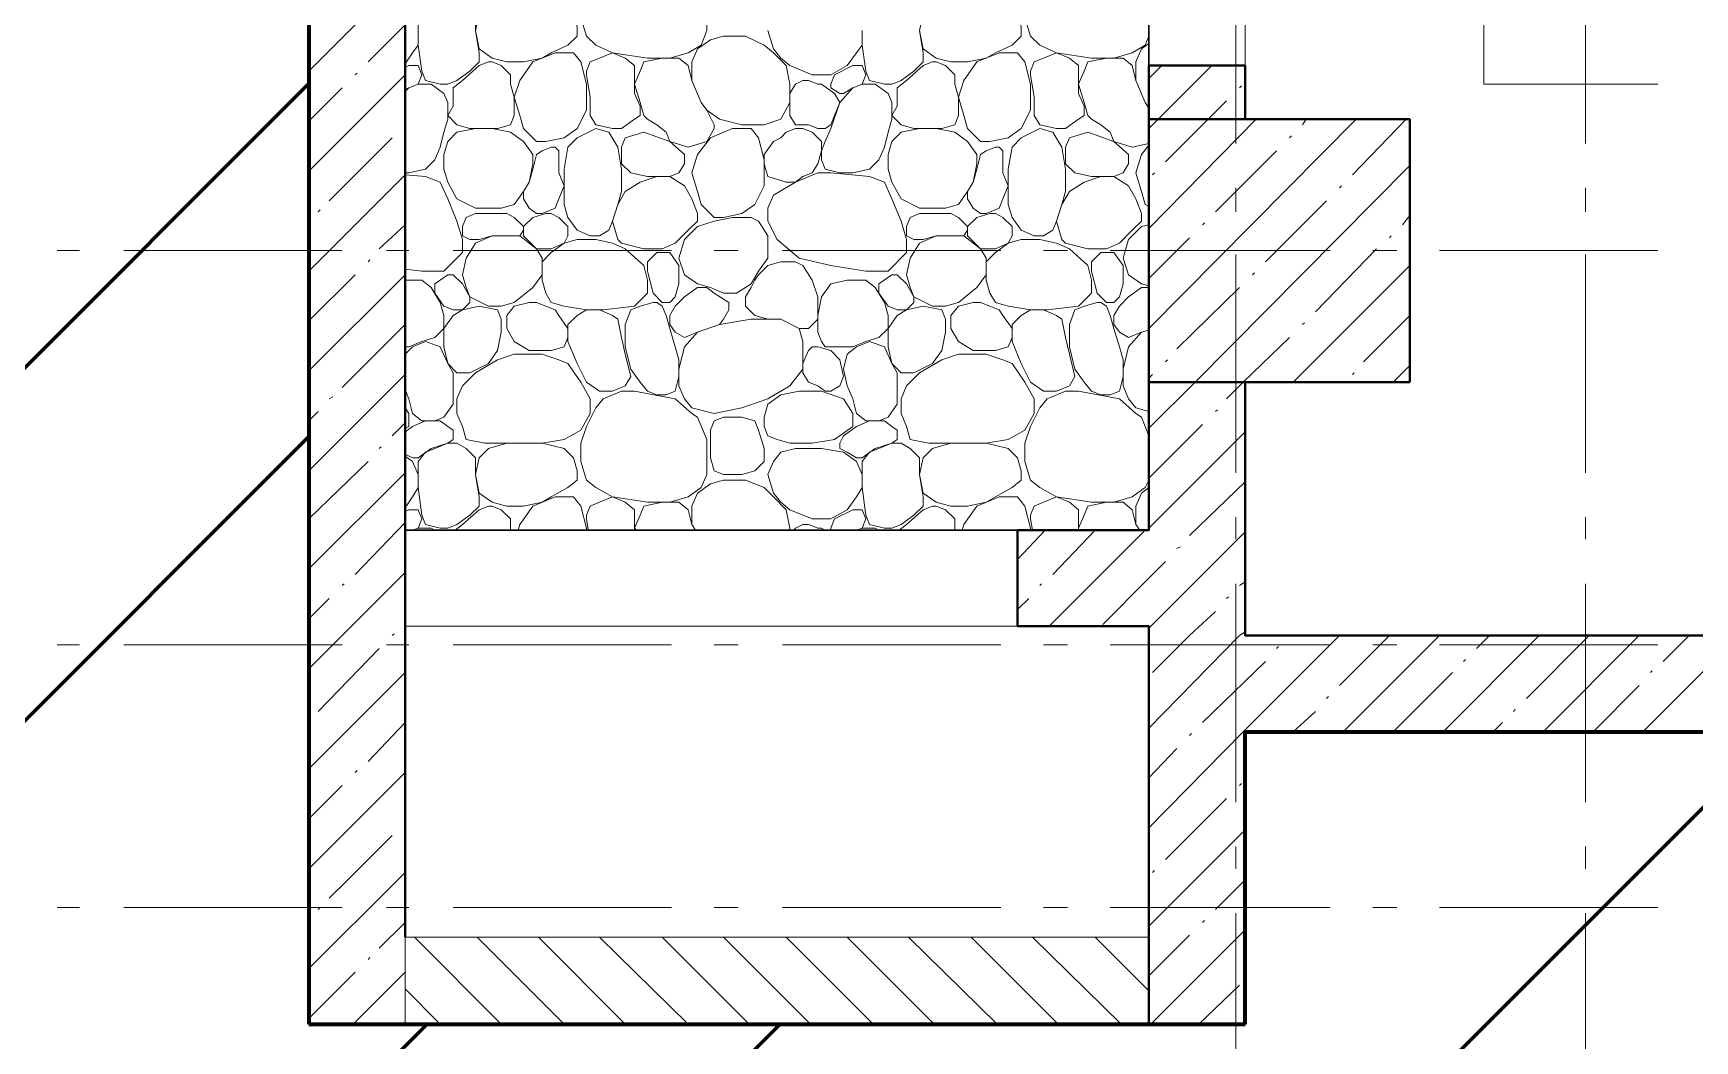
# Model space of a CAD drawing. Header units: millimetres. Extents: x -213911 to 415037, y -3642 to 107391.
# Drawn here: x -167266 to -163462, y 15448 to 17755 of the extents above; entities that cross this region are included whole.
import ezdxf

# ---------------------------------------------------------------- set-up
doc = ezdxf.new("R2010")
doc.units = ezdxf.units.MM
for name, color, linetype, lineweight in [('9.1 Стен подвал шпак', 160, 'Continuous', 90), ('9.3 клининг подвал', 190, 'Continuous', 60), ('Оси', 7, 'Continuous', 9)]:
    doc.layers.add(name, color=color, linetype=linetype, lineweight=lineweight)

msp = doc.modelspace()

# ---------------------------------------------------------------- hatches: boundary and pattern name
at = {"layer": '9.3 клининг подвал'}
h = msp.add_hatch(dxfattribs=at)
h.set_pattern_fill('ANSI32', color=256, scale=180)
h.paths.add_polyline_path([(-155078.4, 16155.4), (-164491.5, 16155.4), (-164491.5, 15486), (-166635.1, 15486), (-166635.1, 20239.2), (-167965.3, 20239.2), (-167965.3, 15752.9), (-167967.8, 15486), (-168333.9, 15486), (-170206.4, 15486), (-170206.4, 15956.3), (-178323.2, 15956.3), (-178323.2, 20239.2), (-180123.7, 20239.2), (-180123.7, 19036.1), (-180475.3, 19036.1), (-180475.3, 16155.4), (-205291.8, 16155.4), (-205291.8, 16655.3), (-206511.8, 16655.3), (-206511.8, 16155.4), (-206791.4, 16155.4), (-206791.4, 13151.8), (-168384.7, 13151.8), (-155078.4, 13151.8)])

# ---------------------------------------------------------------- linework, layer by layer
at = {"lineweight": 40}
for points in [[(-166414.8, 15685.1), (-166414.8, 15816.5), (-166414.8, 19315.7), (-164711.8, 19315.7), (-164491.5, 19315.7), (-164491.5, 20239.2), (-164491.5, 20459.5), (-164491.5, 21959.2), (-164711.8, 21959.2), (-164711.8, 20459.5), (-168113.6, 20459.5), (-168113.6, 26831), (-168333.9, 26831), (-168333.9, 20239.2), (-168333.9, 16456.2), (-168333.9, 15604.7)], [(-168333.9, 15486), (-168113.6, 15486), (-167914.5, 15486), (-167914.5, 15706.3), (-168113.6, 15706.3), (-168113.6, 16456.2), (-168113.6, 20239.2), (-166635.1, 20239.2), (-166635.1, 19536), (-166635.1, 15816.5), (-166635.1, 15486), (-166414.8, 15486)], [(-160962.7, 16274), (-160962.7, 16375.7), (-164491.5, 16375.7), (-164491.5, 16956), (-164711.8, 16956), (-164711.8, 16617.1), (-165012.6, 16617.1), (-165012.6, 16396.8), (-164711.8, 16396.8), (-164711.8, 16375.7), (-164711.8, 16155.4), (-164711.8, 15486), (-164491.5, 15486), (-164491.5, 16155.4), (-160962.7, 16155.4)]]:
    msp.add_lwpolyline(points, dxfattribs=at)
at = {"lineweight": 30}
msp.add_lwpolyline([(-166414.8, 16617.1), (-164711.8, 16617.1), (-164711.8, 19315.7), (-166414.8, 19315.7)], close=True, dxfattribs=at)
at = {"lineweight": 40}
for points in [[(-164711.8, 17680.5), (-164711.8, 17557.6), (-164491.5, 17557.6), (-164491.5, 17680.5)], [(-164114.5, 16956), (-164114.5, 17557.6), (-164711.8, 17557.6), (-164711.8, 16956)]]:
    msp.add_lwpolyline(points, close=True, dxfattribs=at)
at = {"layer": '9.1 Стен подвал шпак'}
msp.add_lwpolyline([(-178323.2, 15956.3), (-170206.4, 15956.3), (-170206.4, 15486), (-168333.9, 15486), (-167967.8, 15486), (-167965.3, 15752.9), (-167965.3, 20239.2), (-166635.1, 20239.2), (-166635.1, 15486), (-164491.5, 15486), (-164491.5, 16155.4), (-155078.4, 16155.4), (-155078.4, 13151.8), (-168384.7, 13151.8), (-206791.4, 13151.8)], dxfattribs=at)
at = {"layer": 'Оси', "lineweight": 9}
for points in [[(-164711.8, 18379.5), (-164491.5, 18379.5), (-164491.5, 17680.5), (-164711.8, 17680.5)], [(-164512.7, 17502.5), (-164512.7, 18002.4)], [(-163712.1, 17502.5), (-163712.1, 18002.4)], [(-164711.8, 17748.2), (-164720.3, 17727.1), (-164750, 17710.1), (-164792.3, 17697.4), (-164843.2, 17697.4), (-164923.7, 17710.1), (-164961.8, 17727.1), (-164983, 17748.2), (-164995.7, 17790.6), (-164995.7, 17828.7), (-164983, 17871.1), (-164961.8, 17913.5), (-164944.8, 17930.4), (-164902.5, 17951.6), (-164872.8, 17951.6), (-164779.6, 17930.4), (-164741.5, 17900.8), (-164728.8, 17892.3), (-164711.8, 17849.9)], [(-163945.1, 17951.6), (-163945.1, 17638.1), (-163546.8, 17638.1)], [(-166635.1, 17667.8), (-166414.8, 17888)], [(-166101.4, 17828.7), (-166050.5, 17820.3), (-166029.3, 17799.1), (-166020.9, 17769.4), (-166020.9, 17748.2), (-166042, 17727.1), (-166080.2, 17710.1), (-166101.4, 17697.4), (-166143.7, 17688.9), (-166181.8, 17688.9), (-166215.7, 17697.4), (-166245.4, 17718.6), (-166253.9, 17761), (-166245.4, 17799.1), (-166224.2, 17820.3), (-166181.8, 17828.7), (-166122.5, 17828.7)], [(-165084.6, 17828.7), (-165033.8, 17820.3), (-165012.6, 17799.1), (-165004.1, 17769.4), (-165004.1, 17748.2), (-165025.3, 17727.1), (-165063.4, 17710.1), (-165084.6, 17697.4), (-165127, 17688.9), (-165165.1, 17688.9), (-165199, 17697.4), (-165228.7, 17718.6), (-165237.1, 17761), (-165228.7, 17799.1), (-165207.5, 17820.3), (-165165.1, 17828.7), (-165105.8, 17828.7)], [(-166499.6, 17688.9), (-166414.8, 17773.7)], [(-165584.5, 17761), (-165571.8, 17718.6), (-165554.9, 17697.4), (-165533.7, 17680.5), (-165482.8, 17659.3), (-165440.5, 17659.3), (-165402.4, 17680.5), (-165381.2, 17710.1), (-165368.5, 17727.1), (-165360, 17667.8), (-165351.5, 17646.6), (-165317.6, 17638.1), (-165300.7, 17638.1), (-165279.5, 17646.6), (-165249.8, 17667.8), (-165228.7, 17688.9), (-165228.7, 17697.4), (-165228.7, 17710.1), (-165237.1, 17761)], [(-165368.5, 17727.1), (-165368.5, 17761)], [(-164711.8, 17731.3), (-164728.8, 17718.6), (-164741.5, 17688.9), (-164741.5, 17646.6), (-164720.3, 17595.7), (-164711.8, 17583)], [(-166414.8, 17684.7), (-166397.9, 17710.1), (-166385.2, 17727.1)], [(-165758.2, 17646.6), (-165766.7, 17680.5), (-165787.9, 17697.4), (-165826, 17697.4), (-165868.4, 17688.9), (-165876.8, 17667.8), (-165889.5, 17638.1), (-165876.8, 17595.7), (-165868.4, 17566.1), (-165859.9, 17557.6), (-165838.7, 17544.9), (-165817.5, 17528), (-165809, 17506.8), (-165766.7, 17494.1), (-165724.3, 17506.8), (-165707.4, 17536.4), (-165707.4, 17544.9), (-165724.3, 17578.8)], [(-164741.5, 17646.6), (-164750, 17680.5), (-164771.1, 17697.4), (-164809.3, 17697.4), (-164851.6, 17688.9), (-164860.1, 17667.8), (-164872.8, 17638.1), (-164860.1, 17595.7), (-164851.6, 17566.1), (-164843.2, 17557.6), (-164822, 17544.9), (-164800.8, 17528), (-164792.3, 17506.8), (-164750, 17494.1), (-164711.8, 17502.5)], [(-166635.1, 17439), (-166414.8, 17659.3)], [(-166529.2, 17659.3), (-166525, 17663.5)], [(-166414.8, 17676.2), (-166406.4, 17680.5), (-166385.2, 17680.5), (-166376.7, 17659.3), (-166385.2, 17638.1), (-166406.4, 17629.6), (-166414.8, 17625.4)], [(-164711.8, 17536.4), (-164690.7, 17557.6), (-164567.8, 17680.5)], [(-164711.8, 17650.8), (-164682.2, 17680.5)], [(-166635.1, 17553.4), (-166558.9, 17629.6)], [(-166414.8, 17434.8), (-166406.4, 17434.8), (-166368.2, 17443.2), (-166347.1, 17464.4), (-166334.4, 17494.1), (-166325.9, 17528), (-166317.4, 17557.6), (-166317.4, 17595.7), (-166325.9, 17616.9), (-166355.5, 17638.1), (-166385.2, 17638.1), (-166406.4, 17629.6), (-166414.8, 17621.2)], [(-164504.3, 17629.6), (-164500, 17633.9)], [(-164673.7, 17460.2), (-164576.3, 17557.6), (-164533.9, 17600)], [(-166414.8, 17544.9), (-166414.8, 17544.9)], [(-165605.7, 17544.9), (-165643.8, 17544.9)], [(-164711.8, 17307.7), (-164466.1, 17557.6)], [(-164711.8, 17078.9), (-164237.4, 17557.6)], [(-164360.2, 17544.9), (-164351.7, 17557.6)], [(-164245.8, 17430.5), (-164123, 17557.6)], [(-166588.5, 17371.2), (-166444.5, 17515.2)], [(-166131, 17413.6), (-166143.7, 17392.4), (-166164.9, 17362.7), (-166194.6, 17354.3), (-166253.9, 17354.3), (-166296.2, 17375.4), (-166317.4, 17413.6), (-166325.9, 17443.2), (-166325.9, 17477.1), (-166317.4, 17506.8), (-166296.2, 17528), (-166253.9, 17536.4), (-166215.7, 17536.4), (-166173.4, 17528), (-166143.7, 17506.8), (-166122.5, 17477.1), (-166122.5, 17455.9), (-166131, 17413.6), (-166122.5, 17443.2), (-166114.1, 17477.1), (-166101.4, 17485.6), (-166080.2, 17494.1), (-166071.7, 17494.1), (-166063.2, 17485.6), (-166063.2, 17434.8), (-166050.5, 17405.1), (-166063.2, 17375.4), (-166071.7, 17354.3), (-166101.4, 17341.6), (-166114.1, 17341.6), (-166131, 17354.3), (-166143.7, 17375.4), (-166143.7, 17392.4)], [(-165940.4, 17324.6), (-165948.8, 17303.4), (-165970, 17290.7), (-165991.2, 17290.7), (-166020.9, 17303.4), (-166042, 17333.1), (-166050.5, 17362.7), (-166050.5, 17392.4), (-166050.5, 17443.2), (-166042, 17494.1), (-166020.9, 17515.2), (-165978.5, 17536.4), (-165948.8, 17528), (-165927.7, 17494.1), (-165919.2, 17443.2), (-165919.2, 17392.4), (-165927.7, 17362.7)], [(-165114.3, 17413.6), (-165127, 17392.4), (-165148.2, 17362.7), (-165177.8, 17354.3), (-165237.1, 17354.3), (-165279.5, 17375.4), (-165300.7, 17413.6), (-165309.2, 17443.2), (-165309.2, 17477.1), (-165300.7, 17506.8), (-165279.5, 17528), (-165237.1, 17536.4), (-165199, 17536.4), (-165156.6, 17528), (-165127, 17506.8), (-165105.8, 17477.1), (-165105.8, 17455.9), (-165114.3, 17413.6), (-165105.8, 17443.2), (-165097.3, 17477.1), (-165084.6, 17485.6), (-165063.4, 17494.1), (-165055, 17494.1), (-165046.5, 17485.6), (-165046.5, 17434.8), (-165033.8, 17405.1), (-165046.5, 17375.4), (-165055, 17354.3), (-165084.6, 17341.6), (-165097.3, 17341.6), (-165114.3, 17354.3), (-165127, 17375.4), (-165127, 17392.4)], [(-164923.7, 17324.6), (-164932.1, 17303.4), (-164953.3, 17290.7), (-164974.5, 17290.7), (-165004.1, 17303.4), (-165025.3, 17333.1), (-165033.8, 17362.7), (-165033.8, 17392.4), (-165033.8, 17443.2), (-165025.3, 17494.1), (-165004.1, 17515.2), (-164961.8, 17536.4), (-164932.1, 17528), (-164910.9, 17494.1), (-164902.5, 17443.2), (-164902.5, 17392.4), (-164910.9, 17362.7)], [(-164389.9, 17515.2), (-164385.6, 17519.5)], [(-164711.8, 17358.5), (-164720.3, 17362.7), (-164728.8, 17392.4), (-164741.5, 17434.8), (-164728.8, 17477.1), (-164711.8, 17498.3)], [(-164559.3, 17345.8), (-164419.5, 17485.6)], [(-166635.1, 17210.2), (-166414.8, 17430.5)], [(-166414.8, 17214.5), (-166376.7, 17210.2), (-166325.9, 17210.2), (-166283.5, 17252.6), (-166283.5, 17282.2), (-166296.2, 17324.6), (-166317.4, 17375.4), (-166334.4, 17413.6), (-166368.2, 17426.3), (-166414.8, 17430.5)], [(-165919.2, 17273.8), (-165927.7, 17282.2), (-165940.4, 17324.6), (-165927.7, 17362.7), (-165910.7, 17392.4), (-165876.8, 17413.6), (-165838.7, 17426.3), (-165809, 17426.3), (-165775.2, 17405.1), (-165758.2, 17375.4), (-165745.5, 17341.6), (-165745.5, 17324.6), (-165766.7, 17303.4), (-165796.3, 17273.8), (-165826, 17261.1), (-165868.4, 17261.1), (-165919.2, 17273.8), (-165868.4, 17261.1)], [(-164902.5, 17273.8), (-164910.9, 17282.2), (-164923.7, 17324.6), (-164910.9, 17362.7), (-164894, 17392.4), (-164860.1, 17413.6), (-164822, 17426.3), (-164792.3, 17426.3), (-164758.4, 17405.1), (-164741.5, 17375.4), (-164728.8, 17341.6), (-164728.8, 17324.6), (-164750, 17303.4), (-164779.6, 17273.8), (-164809.3, 17261.1), (-164851.6, 17261.1), (-164902.5, 17273.8), (-164851.6, 17261.1)], [(-164711.8, 16850.1), (-164605.9, 16956), (-164114.5, 17451.7)], [(-164703.4, 17430.5), (-164699.1, 17434.8)], [(-164512.7, 17345.8), (-164512.7, 17400.9)], [(-164275.5, 17400.9), (-164271.3, 17405.1)], [(-163712.1, 17345.8), (-163712.1, 17400.9)], [(-166614, 17345.8), (-166609.7, 17350)], [(-164444.9, 17231.4), (-164305.1, 17371.2)], [(-166474.2, 17261.1), (-166414.8, 17316.1)], [(-166143.7, 17311.9), (-166164.9, 17333.1), (-166181.8, 17341.6), (-166224.2, 17341.6), (-166253.9, 17341.6), (-166275, 17333.1), (-166283.5, 17311.9), (-166283.5, 17290.7), (-166266.6, 17282.2), (-166245.4, 17282.2), (-166215.7, 17290.7), (-166152.2, 17290.7), (-166143.7, 17303.4)], [(-165127, 17311.9), (-165148.2, 17333.1), (-165165.1, 17341.6), (-165207.5, 17341.6), (-165237.1, 17341.6), (-165258.3, 17333.1), (-165266.8, 17311.9), (-165266.8, 17290.7), (-165249.8, 17282.2), (-165228.7, 17282.2), (-165199, 17290.7), (-165135.5, 17290.7), (-165127, 17303.4)], [(-164711.8, 17316.1), (-164728.8, 17311.9), (-164758.4, 17282.2), (-164771.1, 17239.9), (-164758.4, 17201.8), (-164728.8, 17180.6), (-164711.8, 17176.3)], [(-164589, 17316.1), (-164584.7, 17320.4)], [(-164131.5, 17316.1), (-164114.5, 17337.3)], [(-164711.8, 17193.3), (-164618.6, 17286.5)], [(-164161.1, 17286.5), (-164156.9, 17290.7)], [(-167211.3, 17256.8), (-167160.4, 17256.8)], [(-167058.8, 17256.8), (-166558.9, 17256.8)], [(-166499.6, 17231.4), (-166495.3, 17235.6)], [(-166457.2, 17256.8), (-166406.4, 17256.8)], [(-166304.7, 17256.8), (-165804.8, 17256.8)], [(-165707.4, 17256.8), (-165652.3, 17256.8)], [(-165550.6, 17256.8), (-165050.7, 17256.8)], [(-164953.3, 17256.8), (-164898.2, 17256.8)], [(-164800.8, 17256.8), (-164296.7, 17256.8)], [(-164512.7, 16748.5), (-164512.7, 17248.4)], [(-164330.6, 17117), (-164190.8, 17261.1)], [(-164199.2, 17256.8), (-164144.2, 17256.8)], [(-164046.7, 17256.8), (-163546.8, 17256.8)], [(-163712.1, 16748.5), (-163712.1, 17248.4)], [(-166635.1, 16981.5), (-166414.8, 17201.8)], [(-166635.1, 17095.8), (-166529.2, 17201.8)], [(-165470.1, 17087.4), (-165470.1, 17121.3), (-165470.1, 17150.9), (-165482.8, 17189), (-165504, 17222.9), (-165521, 17231.4), (-165554.9, 17231.4), (-165584.5, 17222.9), (-165605.7, 17201.8), (-165614.2, 17189), (-165622.6, 17172.1), (-165635.4, 17150.9), (-165635.4, 17129.7), (-165614.2, 17108.6), (-165584.5, 17100.1)], [(-164474.6, 17201.8), (-164470.4, 17206)], [(-164381.4, 16956), (-164114.5, 17222.9)], [(-166414.8, 17189), (-166376.7, 17189), (-166355.5, 17172.1), (-166334.4, 17138.2), (-166325.9, 17108.6), (-166325.9, 17078.9), (-166347.1, 17057.7), (-166376.7, 17049.2), (-166406.4, 17036.5), (-166414.8, 17036.5)], [(-165512.5, 17078.9), (-165554.9, 17100.1), (-165622.6, 17100.1), (-165694.7, 17087.4), (-165686.2, 17100.1), (-165673.5, 17121.3), (-165673.5, 17138.2), (-165707.4, 17159.4), (-165724.3, 17172.1), (-165745.5, 17172.1), (-165775.2, 17150.9), (-165796.3, 17129.7), (-165809, 17108.6), (-165809, 17087.4), (-165796.3, 17070.4), (-165775.2, 17057.7), (-165745.5, 17070.4), (-165694.7, 17087.4)], [(-164711.8, 17172.1), (-164728.8, 17172.1), (-164758.4, 17150.9), (-164779.6, 17129.7), (-164792.3, 17108.6), (-164792.3, 17087.4), (-164779.6, 17070.4), (-164758.4, 17057.7), (-164728.8, 17070.4), (-164711.8, 17074.7)], [(-164648.3, 17032.3), (-164504.3, 17172.1)], [(-166558.9, 16943.3), (-166414.8, 17087.4)], [(-165470.1, 17100.1), (-165491.3, 17078.9), (-165512.5, 17078.9), (-165504, 17049.2), (-165504, 16985.7), (-165533.7, 16947.6), (-165584.5, 16917.9), (-165643.8, 16896.7), (-165707.4, 16884), (-165758.2, 16896.7), (-165775.2, 16917.9), (-165787.9, 16947.6), (-165787.9, 16985.7), (-165775.2, 17036.5), (-165745.5, 17070.4)], [(-164360.2, 17087.4), (-164356, 17091.6)], [(-164220.4, 17002.6), (-164114.5, 17108.6)], [(-166414.8, 17019.6), (-166397.9, 17036.5), (-166368.2, 17049.2), (-166334.4, 17036.5), (-166317.4, 16998.4), (-166304.7, 16977.2), (-166304.7, 16947.6), (-166304.7, 16905.2), (-166325.9, 16875.6), (-166347.1, 16867.1), (-166376.7, 16867.1), (-166397.9, 16884), (-166406.4, 16917.9), (-166414.8, 16939.1)], [(-165910.7, 17036.5), (-165910.7, 17078.9)], [(-164894, 17036.5), (-164894, 17078.9)], [(-164711.8, 16888.3), (-164741.5, 16896.7), (-164758.4, 16917.9), (-164771.1, 16947.6), (-164771.1, 16985.7), (-164758.4, 17036.5), (-164728.8, 17070.4)], [(-164533.9, 16917.9), (-164495.8, 16956), (-164389.9, 17057.7)], [(-164673.7, 17002.6), (-164669.5, 17006.9)], [(-166635.1, 16752.7), (-166414.8, 16973)], [(-164711.8, 16964.5), (-164703.4, 16973)], [(-164245.8, 16973), (-164241.6, 16977.2)], [(-164152.6, 16956), (-164114.5, 16994.2)], [(-164711.8, 16731.5), (-164720.3, 16714.6), (-164750, 16693.4), (-164792.3, 16680.7), (-164843.2, 16680.7), (-164923.7, 16693.4), (-164961.8, 16714.6), (-164983, 16731.5), (-164995.7, 16773.9), (-164995.7, 16816.2), (-164983, 16854.4), (-164961.8, 16896.7), (-164944.8, 16917.9), (-164902.5, 16934.9), (-164872.8, 16934.9), (-164779.6, 16917.9), (-164741.5, 16884), (-164728.8, 16875.6), (-164711.8, 16833.2)], [(-166588.5, 16917.9), (-166580.1, 16922.2)], [(-166414.8, 16896.7), (-166406.4, 16884), (-166406.4, 16854.4), (-166414.8, 16850.1)], [(-164559.3, 16888.3), (-164555.1, 16892.5)], [(-166635.1, 16867.1), (-166614, 16888.3)], [(-166444.5, 16833.2), (-166414.8, 16862.8)], [(-166414.8, 16790.8), (-166397.9, 16782.4), (-166385.2, 16782.4), (-166355.5, 16803.5), (-166317.4, 16816.2), (-166304.7, 16824.7), (-166304.7, 16845.9), (-166317.4, 16854.4), (-166334.4, 16867.1), (-166368.2, 16867.1), (-166397.9, 16854.4), (-166414.8, 16841.7)], [(-164711.8, 16735.8), (-164589, 16858.6)], [(-166101.4, 16816.2), (-166050.5, 16803.5), (-166029.3, 16782.4), (-166020.9, 16752.7), (-166020.9, 16731.5), (-166042, 16714.6), (-166080.2, 16693.4), (-166101.4, 16680.7), (-166143.7, 16672.2), (-166181.8, 16672.2), (-166215.7, 16680.7), (-166245.4, 16701.9), (-166253.9, 16744.2), (-166245.4, 16782.4), (-166224.2, 16803.5), (-166181.8, 16816.2), (-166122.5, 16816.2)], [(-165084.6, 16816.2), (-165033.8, 16803.5), (-165012.6, 16782.4), (-165004.1, 16752.7), (-165004.1, 16731.5), (-165025.3, 16714.6), (-165063.4, 16693.4), (-165084.6, 16680.7), (-165127, 16672.2), (-165165.1, 16672.2), (-165199, 16680.7), (-165228.7, 16701.9), (-165237.1, 16744.2), (-165228.7, 16782.4), (-165207.5, 16803.5), (-165165.1, 16816.2), (-165105.8, 16816.2)], [(-164711.8, 16621.4), (-164491.5, 16841.7)], [(-166474.2, 16803.5), (-166469.9, 16807.8)], [(-166385.2, 16744.2), (-166397.9, 16773.9), (-166414.8, 16786.6)], [(-166635.1, 16642.6), (-166499.6, 16773.9)], [(-166635.1, 16528.2), (-166414.8, 16748.5)], [(-165368.5, 16714.6), (-165368.5, 16744.2)], [(-166414.8, 16668), (-166397.9, 16693.4), (-166385.2, 16714.6)], [(-165533.7, 16617.1), (-165533.7, 16621.4), (-165542.2, 16663.7), (-165571.8, 16693.4), (-165593, 16714.6), (-165635.4, 16731.5), (-165686.2, 16731.5), (-165715.8, 16723), (-165745.5, 16701.9), (-165758.2, 16672.2), (-165758.2, 16629.8), (-165749.7, 16617.1)], [(-164711.8, 16714.6), (-164728.8, 16701.9), (-164741.5, 16672.2), (-164741.5, 16629.8), (-164733, 16617.1)], [(-164618.6, 16604.4), (-164491.5, 16727.3)], [(-166347.1, 16617.1), (-166355.5, 16621.4), (-166385.2, 16621.4), (-166397.9, 16617.1), (-166385.2, 16621.4), (-166376.7, 16642.6), (-166385.2, 16663.7), (-166406.4, 16663.7), (-166414.8, 16659.5)], [(-166173.4, 16617.1), (-166173.4, 16621.4), (-166173.4, 16642.6), (-166194.6, 16663.7), (-166215.7, 16672.2), (-166224.2, 16672.2), (-166245.4, 16663.7), (-166283.5, 16629.8), (-166300.5, 16617.1)], [(-166156.4, 16617.1), (-166152.2, 16629.8), (-166122.5, 16672.2), (-166071.7, 16693.4), (-166029.3, 16693.4), (-166012.4, 16672.2), (-165999.7, 16621.4), (-165999.7, 16617.1)], [(-165995.4, 16617.1), (-165999.7, 16642.6), (-165999.7, 16651), (-165991.2, 16672.2), (-165970, 16680.7), (-165940.4, 16693.4), (-165910.7, 16680.7), (-165889.5, 16663.7), (-165889.5, 16642.6), (-165889.5, 16617.1)], [(-165758.2, 16629.8), (-165766.7, 16663.7), (-165787.9, 16680.7), (-165826, 16680.7), (-165868.4, 16672.2), (-165876.8, 16651), (-165889.5, 16621.4), (-165885.3, 16617.1)], [(-165330.3, 16617.1), (-165338.8, 16621.4), (-165368.5, 16621.4), (-165381.2, 16617.1), (-165368.5, 16621.4), (-165360, 16642.6), (-165368.5, 16663.7), (-165389.6, 16663.7), (-165432, 16642.6), (-165440.5, 16621.4), (-165440.5, 16617.1)], [(-165156.6, 16617.1), (-165156.6, 16621.4), (-165156.6, 16642.6), (-165177.8, 16663.7), (-165199, 16672.2), (-165207.5, 16672.2), (-165228.7, 16663.7), (-165266.8, 16629.8), (-165283.7, 16617.1)], [(-165139.7, 16617.1), (-165135.5, 16629.8), (-165105.8, 16672.2), (-165055, 16693.4), (-165012.6, 16693.4), (-164995.7, 16672.2), (-164983, 16621.4), (-164983, 16617.1)], [(-164978.7, 16617.1), (-164983, 16642.6), (-164983, 16651), (-164974.5, 16672.2), (-164953.3, 16680.7), (-164923.7, 16693.4), (-164894, 16680.7), (-164872.8, 16663.7), (-164872.8, 16642.6), (-164872.8, 16617.1), (-164872.8, 16621.4), (-164860.1, 16651), (-164851.6, 16672.2), (-164809.3, 16680.7), (-164771.1, 16680.7), (-164750, 16663.7), (-164741.5, 16629.8)], [(-166529.2, 16515.5), (-166414.8, 16634.1)], [(-165525.2, 16617.1), (-165521, 16621.4), (-165504, 16629.8), (-165491.3, 16629.8), (-165470.1, 16621.4), (-165461.7, 16621.4), (-165453.2, 16617.1)], [(-164512.7, 16596), (-164512.7, 16646.8)], [(-163712.1, 16596), (-163712.1, 16646.8)], [(-165012.6, 16617.1), (-165012.6, 16396.8), (-166414.8, 16396.8), (-166414.8, 16617.1)], [(-165012.6, 16549.4), (-164949.1, 16617.1)], [(-164940.6, 16396.8), (-164720.3, 16617.1)], [(-164932.1, 16515.5), (-164834.7, 16617.1)], [(-164711.8, 16392.6), (-164491.5, 16612.9)], [(-164648.3, 16574.8), (-164639.8, 16579)], [(-166635.1, 16299.4), (-166414.8, 16519.7)], [(-164817.7, 16401.1), (-164711.8, 16507), (-164673.7, 16545.1)], [(-166558.9, 16490), (-166554.6, 16494.3)], [(-164961.8, 16490), (-164957.5, 16494.3)], [(-164512.7, 15994.4), (-164512.7, 16494.3)], [(-164504.3, 16490), (-164491.5, 16498.5)], [(-163712.1, 15994.4), (-163712.1, 16494.3)], [(-166635.1, 16413.8), (-166588.5, 16460.4)], [(-165012.6, 16435), (-164987.2, 16460.4)], [(-164533.9, 16460.4), (-164529.7, 16464.6)], [(-166414.8, 16401.1), (-166414.8, 16405.3)], [(-164703.4, 16290.9), (-164618.6, 16375.7), (-164559.3, 16430.7)], [(-166444.5, 16375.7), (-166440.3, 16379.9)], [(-164711.8, 16163.8), (-164504.3, 16375.7), (-164491.5, 16384.1)], [(-164711.8, 15935.1), (-164495.8, 16155.4), (-164275.5, 16375.7)], [(-164389.9, 16375.7), (-164389.9, 16375.7)], [(-164275.5, 16261.3), (-164161.1, 16375.7)], [(-164267, 16155.4), (-164046.7, 16375.7)], [(-164038.3, 16155.4), (-163818, 16375.7)], [(-163962, 16346), (-163932.3, 16375.7)], [(-163847.6, 16231.6), (-163703.6, 16375.7)], [(-163809.5, 16155.4), (-163589.2, 16375.7)], [(-163580.7, 16155.4), (-163360.4, 16375.7)], [(-163534.1, 16316.4), (-163474.8, 16375.7)], [(-167211.3, 16354.5), (-167160.4, 16354.5)], [(-167058.8, 16354.5), (-166558.9, 16354.5)], [(-166614, 16202), (-166474.2, 16346)], [(-166457.2, 16354.5), (-166406.4, 16354.5)], [(-166304.7, 16354.5), (-165804.8, 16354.5)], [(-165707.4, 16354.5), (-165652.3, 16354.5)], [(-165550.6, 16354.5), (-165050.7, 16354.5)], [(-164953.3, 16354.5), (-164898.2, 16354.5)], [(-164800.8, 16354.5), (-164296.7, 16354.5)], [(-164419.5, 16346), (-164415.3, 16350.2)], [(-164199.2, 16354.5), (-164144.2, 16354.5)], [(-164046.7, 16354.5), (-163546.8, 16354.5)], [(-163991.7, 16316.4), (-163987.4, 16320.6)], [(-166635.1, 16070.7), (-166414.8, 16290.9)], [(-164589, 16176.6), (-164444.9, 16316.4)], [(-164152.6, 16155.4), (-164017.1, 16290.9)], [(-163563.8, 16290.9), (-163559.5, 16295.2)], [(-163695.1, 16155.4), (-163589.2, 16261.3)], [(-164305.1, 16231.6), (-164300.9, 16235.9)], [(-163877.3, 16202), (-163873, 16206.2)], [(-166499.6, 16087.6), (-166414.8, 16176.6)], [(-164381.4, 16155.4), (-164330.6, 16202)], [(-163923.9, 16155.4), (-163902.7, 16176.6)], [(-164618.6, 16146.9), (-164614.4, 16151.1)], [(-164711.8, 16049.5), (-164648.3, 16117.2)], [(-166635.1, 15841.9), (-166414.8, 16062.2)], [(-166529.2, 16062.2), (-166525, 16066.4)], [(-166635.1, 15956.3), (-166558.9, 16032.5)], [(-164504.3, 16032.5), (-164500, 16036.8)], [(-164673.7, 15863.1), (-164533.9, 16002.9)], [(-166414.8, 15947.8), (-166414.8, 15947.8)], [(-166588.5, 15774.1), (-166546.2, 15816.5), (-166444.5, 15918.1)], [(-164711.8, 15710.6), (-164491.5, 15930.9)], [(-164512.7, 15841.9), (-164512.7, 15892.7)], [(-163712.1, 15841.9), (-163712.1, 15892.7)], [(-166635.1, 15613.1), (-166431.8, 15816.5), (-166414.8, 15833.4)], [(-164703.4, 15833.4), (-164699.1, 15837.7)], [(-164559.3, 15748.7), (-164491.5, 15816.5)], [(-167211.3, 15752.9), (-167160.4, 15752.9)], [(-167058.8, 15752.9), (-166558.9, 15752.9)], [(-166614, 15748.7), (-166609.7, 15752.9)], [(-166457.2, 15752.9), (-166406.4, 15752.9)], [(-166304.7, 15752.9), (-165804.8, 15752.9)], [(-165707.4, 15752.9), (-165652.3, 15752.9)], [(-165550.6, 15752.9), (-165050.7, 15752.9)], [(-164953.3, 15752.9), (-164898.2, 15752.9)], [(-164800.8, 15752.9), (-164296.7, 15752.9)], [(-164199.2, 15752.9), (-164144.2, 15752.9)], [(-164046.7, 15752.9), (-163546.8, 15752.9)], [(-166474.2, 15659.7), (-166414.8, 15719)], [(-164589, 15719), (-164584.7, 15723.3)], [(-164512.7, 15240.3), (-164512.7, 15740.2)], [(-163712.1, 15240.3), (-163712.1, 15740.2)], [(-166194.6, 15486), (-166393.7, 15685.1)], [(-166050.5, 15486), (-166249.6, 15685.1)], [(-165910.7, 15486), (-166109.8, 15685.1)], [(-165766.7, 15486), (-165970, 15685.1)], [(-165626.9, 15486), (-165826, 15685.1)], [(-165487.1, 15486), (-165686.2, 15685.1)], [(-165343, 15486), (-165542.2, 15685.1)], [(-165203.2, 15486), (-165402.4, 15685.1)], [(-165059.2, 15486), (-165262.6, 15685.1)], [(-164919.4, 15486), (-165118.5, 15685.1)], [(-164775.4, 15486), (-164978.7, 15685.1)], [(-164711.8, 15562.3), (-164834.7, 15685.1)], [(-164711.8, 15596.2), (-164618.6, 15689.4)], [(-164707.6, 15486), (-164491.5, 15702.1)], [(-166499.6, 15634.3), (-166495.3, 15638.5)], [(-166635.1, 15498.7), (-166529.2, 15604.7)], [(-166533.5, 15486), (-166414.8, 15604.7)], [(-166334.4, 15486), (-166414.8, 15566.5)], [(-164597.5, 15486), (-164504.3, 15575)], [(-166423.3, 15486), (-166414.8, 15490.3)]]:
    msp.add_lwpolyline(points, dxfattribs=at)
for points in [[(-165859.9, 17697.4), (-165940.4, 17710.1), (-165978.5, 17727.1), (-165999.7, 17748.2), (-166012.4, 17790.6), (-166012.4, 17828.7), (-165999.7, 17871.1), (-165978.5, 17913.5), (-165961.6, 17930.4), (-165919.2, 17951.6), (-165889.5, 17951.6), (-165796.3, 17930.4), (-165758.2, 17900.8), (-165745.5, 17892.3), (-165724.3, 17841.4), (-165724.3, 17799.1), (-165724.3, 17761), (-165737, 17727.1), (-165766.7, 17710.1), (-165809, 17697.4)], [(-166385.2, 17761), (-166385.2, 17790.6), (-166368.2, 17811.8), (-166347.1, 17820.3), (-166317.4, 17828.7), (-166296.2, 17828.7), (-166275, 17820.3), (-166253.9, 17799.1), (-166253.9, 17761), (-166245.4, 17710.1), (-166245.4, 17697.4), (-166245.4, 17688.9), (-166266.6, 17667.8), (-166296.2, 17646.6), (-166317.4, 17638.1), (-166334.4, 17638.1), (-166368.2, 17646.6), (-166376.7, 17667.8), (-166385.2, 17727.1)], [(-165724.3, 17578.8), (-165694.7, 17557.6), (-165643.8, 17544.9), (-165593, 17544.9), (-165554.9, 17557.6), (-165533.7, 17595.7), (-165533.7, 17638.1), (-165542.2, 17680.5), (-165571.8, 17710.1), (-165593, 17727.1), (-165635.4, 17748.2), (-165686.2, 17748.2), (-165715.8, 17739.8), (-165745.5, 17718.6), (-165758.2, 17688.9), (-165758.2, 17646.6), (-165737, 17595.7)], [(-166143.7, 17536.4), (-166152.2, 17566.1), (-166164.9, 17608.4), (-166152.2, 17646.6), (-166122.5, 17688.9), (-166071.7, 17710.1), (-166029.3, 17710.1), (-166012.4, 17688.9), (-165999.7, 17638.1), (-165999.7, 17578.8), (-166020.9, 17536.4), (-166050.5, 17515.2), (-166092.9, 17506.8), (-166101.4, 17506.8), (-166114.1, 17506.8)], [(-165876.8, 17587.3), (-165876.8, 17566.1), (-165889.5, 17557.6), (-165919.2, 17536.4), (-165940.4, 17536.4), (-165978.5, 17544.9), (-165991.2, 17566.1), (-165991.2, 17608.4), (-165999.7, 17659.3), (-165999.7, 17667.8), (-165991.2, 17688.9), (-165970, 17697.4), (-165940.4, 17710.1), (-165910.7, 17697.4), (-165889.5, 17680.5), (-165889.5, 17659.3), (-165889.5, 17616.9)], [(-165127, 17536.4), (-165135.5, 17566.1), (-165148.2, 17608.4), (-165135.5, 17646.6), (-165105.8, 17688.9), (-165055, 17710.1), (-165012.6, 17710.1), (-164995.7, 17688.9), (-164983, 17638.1), (-164983, 17578.8), (-165004.1, 17536.4), (-165033.8, 17515.2), (-165076.2, 17506.8), (-165084.6, 17506.8), (-165097.3, 17506.8)], [(-164860.1, 17587.3), (-164860.1, 17566.1), (-164872.8, 17557.6), (-164902.5, 17536.4), (-164923.7, 17536.4), (-164961.8, 17544.9), (-164974.5, 17566.1), (-164974.5, 17608.4), (-164983, 17659.3), (-164983, 17667.8), (-164974.5, 17688.9), (-164953.3, 17697.4), (-164923.7, 17710.1), (-164894, 17697.4), (-164872.8, 17680.5), (-164872.8, 17659.3), (-164872.8, 17616.9)], [(-166245.4, 17680.5), (-166283.5, 17646.6), (-166304.7, 17629.6), (-166304.7, 17587.3), (-166317.4, 17566.1), (-166296.2, 17544.9), (-166266.6, 17536.4), (-166245.4, 17536.4), (-166203, 17536.4), (-166173.4, 17544.9), (-166164.9, 17566.1), (-166164.9, 17608.4), (-166173.4, 17638.1), (-166173.4, 17659.3), (-166194.6, 17680.5), (-166215.7, 17688.9), (-166224.2, 17688.9)], [(-165368.5, 17638.1), (-165389.6, 17629.6), (-165410.8, 17616.9), (-165419.3, 17616.9), (-165440.5, 17629.6), (-165440.5, 17638.1), (-165432, 17659.3), (-165389.6, 17680.5), (-165368.5, 17680.5), (-165360, 17659.3)], [(-165228.7, 17680.5), (-165266.8, 17646.6), (-165288, 17629.6), (-165288, 17587.3), (-165300.7, 17566.1), (-165279.5, 17544.9), (-165249.8, 17536.4), (-165228.7, 17536.4), (-165186.3, 17536.4), (-165156.6, 17544.9), (-165148.2, 17566.1), (-165148.2, 17608.4), (-165156.6, 17638.1), (-165156.6, 17659.3), (-165177.8, 17680.5), (-165199, 17688.9), (-165207.5, 17688.9)], [(-165309.2, 17528), (-165300.7, 17557.6), (-165300.7, 17595.7), (-165309.2, 17616.9), (-165338.8, 17638.1), (-165368.5, 17638.1), (-165389.6, 17629.6), (-165419.3, 17595.7), (-165432, 17616.9), (-165461.7, 17638.1), (-165470.1, 17638.1), (-165491.3, 17646.6), (-165504, 17646.6), (-165521, 17638.1), (-165533.7, 17616.9), (-165533.7, 17595.7), (-165533.7, 17566.1), (-165521, 17544.9), (-165491.3, 17544.9), (-165470.1, 17536.4), (-165461.7, 17536.4), (-165453.2, 17536.4), (-165440.5, 17544.9), (-165432, 17566.1), (-165419.3, 17595.7), (-165440.5, 17536.4), (-165453.2, 17506.8), (-165461.7, 17485.6), (-165461.7, 17464.4), (-165453.2, 17443.2), (-165419.3, 17434.8), (-165389.6, 17434.8), (-165351.5, 17443.2), (-165330.3, 17464.4), (-165317.6, 17494.1)], [(-165809, 17506.8), (-165775.2, 17477.1), (-165775.2, 17455.9), (-165787.9, 17434.8), (-165809, 17426.3), (-165859.9, 17426.3), (-165898, 17434.8), (-165919.2, 17455.9), (-165919.2, 17494.1), (-165910.7, 17515.2), (-165868.4, 17528)], [(-165737, 17362.7), (-165745.5, 17392.4), (-165758.2, 17434.8), (-165745.5, 17477.1), (-165715.8, 17515.2), (-165665, 17536.4), (-165622.6, 17536.4), (-165605.7, 17515.2), (-165593, 17464.4), (-165593, 17405.1), (-165614.2, 17362.7), (-165643.8, 17341.6), (-165686.2, 17333.1), (-165694.7, 17333.1), (-165707.4, 17333.1)], [(-165504, 17426.3), (-165521, 17413.6), (-165542.2, 17413.6), (-165584.5, 17426.3), (-165593, 17455.9), (-165593, 17477.1), (-165571.8, 17506.8), (-165554.9, 17515.2), (-165542.2, 17528), (-165521, 17536.4), (-165504, 17536.4), (-165482.8, 17528), (-165461.7, 17506.8), (-165461.7, 17485.6), (-165470.1, 17455.9), (-165482.8, 17434.8)], [(-164792.3, 17506.8), (-164758.4, 17477.1), (-164758.4, 17455.9), (-164771.1, 17434.8), (-164792.3, 17426.3), (-164843.2, 17426.3), (-164881.3, 17434.8), (-164902.5, 17455.9), (-164902.5, 17494.1), (-164894, 17515.2), (-164851.6, 17528)], [(-165584.5, 17354.3), (-165584.5, 17324.6), (-165563.3, 17282.2), (-165512.5, 17239.9), (-165440.5, 17222.9), (-165360, 17210.2), (-165309.2, 17210.2), (-165266.8, 17252.6), (-165266.8, 17282.2), (-165279.5, 17324.6), (-165300.7, 17375.4), (-165317.6, 17413.6), (-165351.5, 17426.3), (-165440.5, 17434.8), (-165470.1, 17434.8), (-165521, 17413.6), (-165571.8, 17383.9)], [(-166080.2, 17341.6), (-166092.9, 17341.6), (-166122.5, 17333.1), (-166143.7, 17311.9), (-166143.7, 17290.7), (-166114.1, 17261.1), (-166080.2, 17261.1), (-166050.5, 17273.8), (-166042, 17290.7), (-166042, 17311.9), (-166063.2, 17333.1)], [(-165745.5, 17311.9), (-165707.4, 17324.6), (-165665, 17333.1), (-165622.6, 17333.1), (-165605.7, 17324.6), (-165584.5, 17290.7), (-165584.5, 17273.8), (-165584.5, 17239.9), (-165605.7, 17210.2), (-165622.6, 17180.6), (-165656.5, 17159.4), (-165686.2, 17159.4), (-165715.8, 17172.1), (-165745.5, 17180.6), (-165775.2, 17201.8), (-165787.9, 17239.9), (-165775.2, 17282.2)], [(-165063.4, 17341.6), (-165076.2, 17341.6), (-165105.8, 17333.1), (-165127, 17311.9), (-165127, 17290.7), (-165097.3, 17261.1), (-165063.4, 17261.1), (-165033.8, 17273.8), (-165025.3, 17290.7), (-165025.3, 17311.9), (-165046.5, 17333.1)], [(-166266.6, 17150.9), (-166275, 17172.1), (-166283.5, 17201.8), (-166275, 17239.9), (-166253.9, 17273.8), (-166215.7, 17290.7), (-166152.2, 17290.7), (-166114.1, 17261.1), (-166101.4, 17239.9), (-166101.4, 17201.8), (-166122.5, 17172.1), (-166164.9, 17138.2), (-166194.6, 17129.7), (-166224.2, 17129.7)], [(-166080.2, 17138.2), (-166092.9, 17159.4), (-166101.4, 17189), (-166101.4, 17231.4), (-166080.2, 17252.6), (-166050.5, 17273.8), (-166020.9, 17282.2), (-165978.5, 17282.2), (-165940.4, 17273.8), (-165910.7, 17261.1), (-165868.4, 17222.9), (-165859.9, 17189), (-165859.9, 17159.4), (-165889.5, 17129.7), (-165961.6, 17121.3), (-165999.7, 17121.3), (-166050.5, 17129.7)], [(-165249.8, 17150.9), (-165258.3, 17172.1), (-165266.8, 17201.8), (-165258.3, 17239.9), (-165237.1, 17273.8), (-165199, 17290.7), (-165135.5, 17290.7), (-165097.3, 17261.1), (-165084.6, 17239.9), (-165084.6, 17201.8), (-165105.8, 17172.1), (-165148.2, 17138.2), (-165177.8, 17129.7), (-165207.5, 17129.7)], [(-165063.4, 17138.2), (-165076.2, 17159.4), (-165084.6, 17189), (-165084.6, 17231.4), (-165063.4, 17252.6), (-165033.8, 17273.8), (-165004.1, 17282.2), (-164961.8, 17282.2), (-164923.7, 17273.8), (-164894, 17261.1), (-164851.6, 17222.9), (-164843.2, 17189), (-164843.2, 17159.4), (-164872.8, 17129.7), (-164944.8, 17121.3), (-164983, 17121.3), (-165033.8, 17129.7)], [(-165838.7, 17252.6), (-165859.9, 17231.4), (-165859.9, 17210.2), (-165847.2, 17159.4), (-165826, 17138.2), (-165809, 17138.2), (-165796.3, 17150.9), (-165787.9, 17180.6), (-165787.9, 17222.9), (-165809, 17252.6)], [(-164822, 17252.6), (-164843.2, 17231.4), (-164843.2, 17210.2), (-164830.5, 17159.4), (-164809.3, 17138.2), (-164792.3, 17138.2), (-164779.6, 17150.9), (-164771.1, 17180.6), (-164771.1, 17222.9), (-164792.3, 17252.6)], [(-166266.6, 17150.9), (-166266.6, 17138.2), (-166283.5, 17121.3), (-166304.7, 17121.3), (-166325.9, 17129.7), (-166347.1, 17159.4), (-166347.1, 17180.6), (-166317.4, 17201.8), (-166304.7, 17201.8), (-166283.5, 17180.6)], [(-165470.1, 17108.6), (-165461.7, 17150.9), (-165440.5, 17180.6), (-165402.4, 17189), (-165360, 17189), (-165338.8, 17172.1), (-165317.6, 17138.2), (-165309.2, 17108.6), (-165309.2, 17078.9), (-165309.2, 17036.5), (-165300.7, 16998.4), (-165279.5, 16977.2), (-165249.8, 16977.2), (-165207.5, 16998.4), (-165186.3, 17028.1), (-165177.8, 17070.4), (-165177.8, 17100.1), (-165186.3, 17121.3), (-165228.7, 17129.7), (-165266.8, 17121.3), (-165288, 17121.3), (-165309.2, 17129.7), (-165330.3, 17159.4), (-165330.3, 17180.6), (-165300.7, 17201.8), (-165288, 17201.8), (-165266.8, 17180.6), (-165249.8, 17150.9), (-165249.8, 17138.2), (-165266.8, 17121.3), (-165288, 17108.6), (-165309.2, 17078.9), (-165330.3, 17057.7), (-165360, 17049.2), (-165389.6, 17036.5), (-165410.8, 17036.5), (-165453.2, 17036.5), (-165461.7, 17049.2), (-165470.1, 17070.4)], [(-166283.5, 17121.3), (-166245.4, 17129.7), (-166203, 17121.3), (-166194.6, 17100.1), (-166194.6, 17070.4), (-166203, 17028.1), (-166224.2, 16998.4), (-166266.6, 16977.2), (-166296.2, 16977.2), (-166317.4, 16998.4), (-166325.9, 17036.5), (-166325.9, 17078.9), (-166304.7, 17108.6)], [(-166114.1, 17138.2), (-166131, 17138.2), (-166164.9, 17129.7), (-166181.8, 17108.6), (-166181.8, 17078.9), (-166164.9, 17049.2), (-166131, 17028.1), (-166080.2, 17028.1), (-166050.5, 17036.5), (-166042, 17057.7), (-166042, 17078.9), (-166063.2, 17108.6), (-166071.7, 17121.3)], [(-165919.2, 17057.7), (-165910.7, 17019.6), (-165898, 16968.8), (-165910.7, 16947.6), (-165940.4, 16934.9), (-165970, 16934.9), (-165999.7, 16956), (-166020.9, 16998.4), (-166042, 17049.2), (-166042, 17087.4), (-166020.9, 17108.6), (-165999.7, 17121.3), (-165970, 17121.3), (-165940.4, 17108.6), (-165927.7, 17100.1)], [(-165847.2, 17138.2), (-165838.7, 17138.2), (-165826, 17129.7), (-165817.5, 17108.6), (-165809, 17078.9), (-165796.3, 17036.5), (-165787.9, 17006.9), (-165787.9, 16968.8), (-165796.3, 16934.9), (-165817.5, 16926.4), (-165838.7, 16926.4), (-165859.9, 16934.9), (-165876.8, 16956), (-165898, 16985.7), (-165910.7, 17036.5), (-165910.7, 17087.4), (-165898, 17121.3), (-165876.8, 17129.7)], [(-165097.3, 17138.2), (-165114.3, 17138.2), (-165148.2, 17129.7), (-165165.1, 17108.6), (-165165.1, 17078.9), (-165148.2, 17049.2), (-165114.3, 17028.1), (-165063.4, 17028.1), (-165033.8, 17036.5), (-165025.3, 17057.7), (-165025.3, 17078.9), (-165046.5, 17108.6), (-165055, 17121.3)], [(-164902.5, 17057.7), (-164894, 17019.6), (-164881.3, 16968.8), (-164894, 16947.6), (-164923.7, 16934.9), (-164953.3, 16934.9), (-164983, 16956), (-165004.1, 16998.4), (-165025.3, 17049.2), (-165025.3, 17087.4), (-165004.1, 17108.6), (-164983, 17121.3), (-164953.3, 17121.3), (-164923.7, 17108.6), (-164910.9, 17100.1)], [(-164830.5, 17138.2), (-164822, 17138.2), (-164809.3, 17129.7), (-164800.8, 17108.6), (-164792.3, 17078.9), (-164779.6, 17036.5), (-164771.1, 17006.9), (-164771.1, 16968.8), (-164779.6, 16934.9), (-164800.8, 16926.4), (-164822, 16926.4), (-164843.2, 16934.9), (-164860.1, 16956), (-164881.3, 16985.7), (-164894, 17036.5), (-164894, 17087.4), (-164881.3, 17121.3), (-164860.1, 17129.7)], [(-165300.7, 16998.4), (-165288, 16977.2), (-165288, 16947.6), (-165288, 16905.2), (-165309.2, 16875.6), (-165330.3, 16867.1), (-165360, 16867.1), (-165381.2, 16884), (-165389.6, 16917.9), (-165402.4, 16947.6), (-165410.8, 16985.7), (-165402.4, 17019.6), (-165381.2, 17036.5), (-165351.5, 17049.2), (-165317.6, 17036.5)], [(-166232.7, 16816.2), (-166275, 16824.7), (-166283.5, 16854.4), (-166296.2, 16884), (-166296.2, 16917.9), (-166283.5, 16947.6), (-166253.9, 16977.2), (-166203, 17006.9), (-166164.9, 17019.6), (-166101.4, 17019.6), (-166063.2, 17006.9), (-166042, 16998.4), (-166012.4, 16956), (-165991.2, 16917.9), (-165991.2, 16884), (-166012.4, 16845.9), (-166050.5, 16824.7), (-166101.4, 16816.2), (-166164.9, 16816.2)], [(-165440.5, 17028.1), (-165470.1, 17036.5), (-165482.8, 17036.5), (-165491.3, 17028.1), (-165504, 16998.4), (-165504, 16977.2), (-165491.3, 16956), (-165470.1, 16947.6), (-165453.2, 16934.9), (-165440.5, 16934.9), (-165419.3, 16947.6), (-165410.8, 16968.8), (-165419.3, 17006.9)], [(-165216, 16816.2), (-165258.3, 16824.7), (-165266.8, 16854.4), (-165279.5, 16884), (-165279.5, 16917.9), (-165266.8, 16947.6), (-165237.1, 16977.2), (-165186.3, 17006.9), (-165148.2, 17019.6), (-165084.6, 17019.6), (-165046.5, 17006.9), (-165025.3, 16998.4), (-164995.7, 16956), (-164974.5, 16917.9), (-164974.5, 16884), (-164995.7, 16845.9), (-165033.8, 16824.7), (-165084.6, 16816.2), (-165148.2, 16816.2)], [(-165859.9, 16680.7), (-165940.4, 16693.4), (-165978.5, 16714.6), (-165999.7, 16731.5), (-166012.4, 16773.9), (-166012.4, 16816.2), (-165999.7, 16854.4), (-165978.5, 16896.7), (-165961.6, 16917.9), (-165919.2, 16934.9), (-165889.5, 16934.9), (-165796.3, 16917.9), (-165758.2, 16884), (-165745.5, 16875.6), (-165724.3, 16824.7), (-165724.3, 16782.4), (-165724.3, 16744.2), (-165737, 16714.6), (-165766.7, 16693.4), (-165809, 16680.7)], [(-165593, 16854.4), (-165584.5, 16833.2), (-165563.3, 16824.7), (-165533.7, 16816.2), (-165482.8, 16816.2), (-165432, 16824.7), (-165389.6, 16854.4), (-165389.6, 16884), (-165410.8, 16917.9), (-165461.7, 16934.9), (-165512.5, 16934.9), (-165554.9, 16926.4), (-165584.5, 16905.2), (-165593, 16875.6)], [(-165715.8, 16782.4), (-165707.4, 16752.7), (-165686.2, 16744.2), (-165643.8, 16744.2), (-165614.2, 16752.7), (-165593, 16773.9), (-165593, 16803.5), (-165605.7, 16845.9), (-165614.2, 16867.1), (-165643.8, 16875.6), (-165686.2, 16875.6), (-165707.4, 16867.1), (-165715.8, 16845.9)], [(-165410.8, 16833.2), (-165419.3, 16816.2), (-165419.3, 16803.5), (-165402.4, 16795.1), (-165381.2, 16782.4), (-165368.5, 16782.4), (-165338.8, 16803.5), (-165300.7, 16816.2), (-165288, 16824.7), (-165288, 16845.9), (-165300.7, 16854.4), (-165317.6, 16867.1), (-165351.5, 16867.1), (-165381.2, 16854.4)], [(-166385.2, 16744.2), (-166385.2, 16773.9), (-166368.2, 16795.1), (-166347.1, 16803.5), (-166317.4, 16816.2), (-166296.2, 16816.2), (-166275, 16803.5), (-166253.9, 16782.4), (-166253.9, 16744.2), (-166245.4, 16693.4), (-166245.4, 16680.7), (-166245.4, 16672.2), (-166266.6, 16651), (-166296.2, 16629.8), (-166317.4, 16621.4), (-166334.4, 16621.4), (-166368.2, 16629.8), (-166376.7, 16651), (-166385.2, 16714.6)], [(-165461.7, 16803.5), (-165491.3, 16803.5), (-165521, 16803.5), (-165554.9, 16795.1), (-165571.8, 16773.9), (-165584.5, 16744.2), (-165571.8, 16701.9), (-165554.9, 16680.7), (-165533.7, 16663.7), (-165482.8, 16642.6), (-165440.5, 16642.6), (-165402.4, 16663.7), (-165381.2, 16693.4), (-165368.5, 16714.6), (-165360, 16651), (-165351.5, 16629.8), (-165317.6, 16621.4), (-165300.7, 16621.4), (-165279.5, 16629.8), (-165249.8, 16651), (-165228.7, 16672.2), (-165228.7, 16680.7), (-165228.7, 16693.4), (-165237.1, 16744.2), (-165237.1, 16782.4), (-165258.3, 16803.5), (-165279.5, 16816.2), (-165300.7, 16816.2), (-165330.3, 16803.5), (-165351.5, 16795.1), (-165368.5, 16773.9), (-165368.5, 16744.2), (-165381.2, 16773.9), (-165410.8, 16795.1)], [(-166414.8, 15486), (-164711.8, 15486), (-164711.8, 15685.1), (-166414.8, 15685.1)]]:
    msp.add_lwpolyline(points, close=True, dxfattribs=at)

doc.saveas('drawing.dxf')
